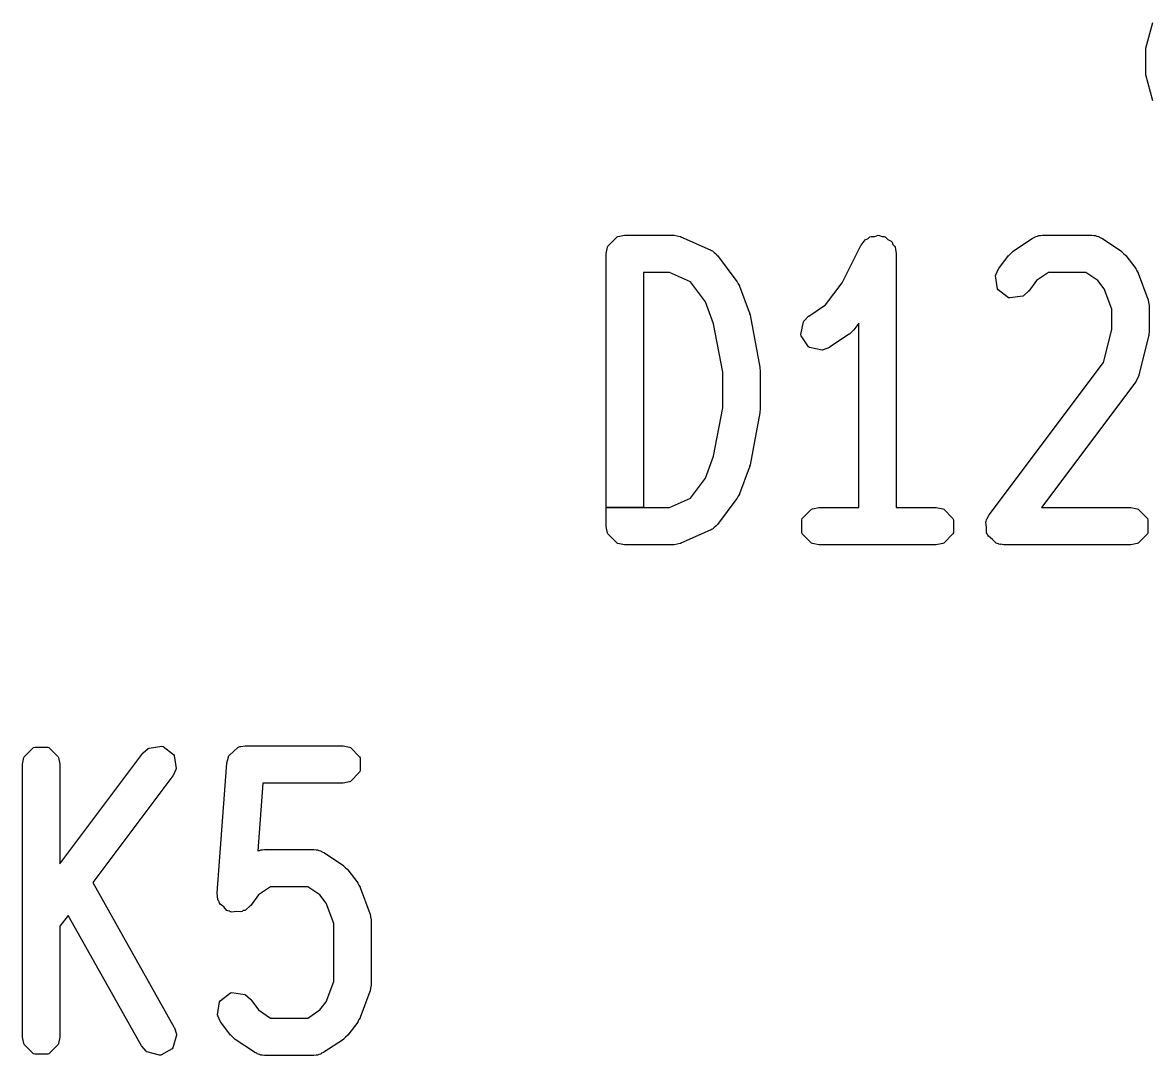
# Model space of a CAD drawing. Header units: millimetres. Extents: x 0 to 98, y 0 to 67.8.
# Drawn here: x 59.002 to 62.313, y 46.83 to 49.865 of the extents above; entities that cross this region are included whole.
import ezdxf

# ---------------------------------------------------------------- set-up
doc = ezdxf.new("R2010")
doc.units = ezdxf.units.MM
doc.layers.add('Edge.Cuts', color=254, linetype='CONTINUOUS', true_color=0xd0d2cd)

msp = doc.modelspace()

# ---------------------------------------------------------------- linework, layer by layer
at = {"layer": 'Edge.Cuts', "linetype": 'CONTINUOUS'}
for p, q in [((62.302567, 49.789158), (62.322836, 49.864805)), ((62.302567, 49.710842), (62.302567, 49.789158)), ((62.322836, 49.635195), (62.302567, 49.710842)), ((60.721698, 49.207775), (60.748758, 49.234835)), ((60.748758, 49.234835), (60.751319, 49.236203)), ((60.751319, 49.236203), (60.770453, 49.240009)), ((60.770453, 49.240009), (60.771428, 49.240105)), ((60.771428, 49.240105), (60.914285, 49.240105)), ((60.914285, 49.240105), (60.915257, 49.24001)), ((60.915257, 49.24001), (60.91579, 49.239905)), ((60.91579, 49.239905), (60.916661, 49.239967)), ((60.916661, 49.239967), (60.925529, 49.237968)), ((60.925529, 49.237968), (60.934395, 49.236203)), ((60.934395, 49.236203), (60.935159, 49.235795)), ((60.935159, 49.235795), (60.935696, 49.235673)), ((60.935696, 49.235673), (60.936623, 49.235365)), ((60.936623, 49.235365), (61.022337, 49.19727)), ((61.486631, 49.229851), (61.491616, 49.234835)), ((61.491616, 49.234835), (61.495151, 49.236299)), ((61.495151, 49.236299), (61.505979, 49.236299)), ((61.505979, 49.236299), (61.516249, 49.239722)), ((61.516249, 49.239722), (61.520066, 49.239451)), ((61.520066, 49.239451), (61.52637, 49.236299)), ((61.52637, 49.236299), (61.533419, 49.236299)), ((61.533419, 49.236299), (61.536955, 49.234835)), ((61.536955, 49.234835), (61.544612, 49.227178)), ((61.970356, 49.231329), (61.976263, 49.233769)), ((61.976263, 49.233769), (61.977331, 49.234836)), ((61.977331, 49.234836), (61.979889, 49.236203)), ((61.979889, 49.236203), (61.984268, 49.237076)), ((61.984268, 49.237076), (61.98839, 49.238776)), ((61.98839, 49.238776), (61.991276, 49.239057)), ((61.991276, 49.239057), (61.992752, 49.238763)), ((61.992752, 49.238763), (61.999025, 49.240009)), ((61.999025, 49.240009), (62, 49.240105)), ((62, 49.240105), (62.142857, 49.240105)), ((62.142857, 49.240105), (62.143832, 49.240009)), ((62.143832, 49.240009), (62.150103, 49.238763)), ((62.150103, 49.238763), (62.151581, 49.239057)), ((62.151581, 49.239057), (62.154468, 49.238776)), ((62.154468, 49.238776), (62.15859, 49.237075)), ((62.15859, 49.237075), (62.162967, 49.236203)), ((62.162967, 49.236203), (62.165527, 49.234835)), ((62.165527, 49.234835), (62.166593, 49.233769)), ((62.166593, 49.233769), (62.172501, 49.231329)), ((60.716524, 49.18608), (60.72033, 49.205214)), ((60.72033, 49.205214), (60.721698, 49.207775)), ((61.410167, 49.099856), (61.465092, 49.209702)), ((61.465092, 49.209702), (61.465614, 49.210532)), ((61.465614, 49.210532), (61.477575, 49.225944)), ((61.477575, 49.225944), (61.479943, 49.227621)), ((61.479943, 49.227621), (61.486631, 49.229851)), ((61.544612, 49.227178), (61.554294, 49.222337)), ((61.554294, 49.222337), (61.556801, 49.219446)), ((61.556801, 49.219446), (61.559029, 49.212761)), ((61.559029, 49.212761), (61.564015, 49.207775)), ((61.564015, 49.207775), (61.565383, 49.205214)), ((61.565383, 49.205214), (61.569189, 49.18608)), ((61.912349, 49.192773), (61.969492, 49.230868)), ((61.969492, 49.230868), (61.970356, 49.231329)), ((62.172501, 49.231329), (62.173365, 49.230868)), ((62.173365, 49.230868), (62.230508, 49.192773)), ((60.716428, 49.185105), (60.716524, 49.18608)), ((60.716428, 48.440105), (60.716428, 49.185105)), ((61.022337, 49.19727), (61.023189, 49.196786)), ((61.023189, 49.196786), (61.02563, 49.195063)), ((61.02563, 49.195063), (61.026182, 49.194984)), ((61.026182, 49.194984), (61.028812, 49.193757)), ((61.028812, 49.193757), (61.033732, 49.189345)), ((61.033732, 49.189345), (61.039128, 49.185537)), ((61.039128, 49.185537), (61.040912, 49.183246)), ((61.040912, 49.183246), (61.04111, 49.18273)), ((61.04111, 49.18273), (61.043337, 49.180733)), ((61.043337, 49.180733), (61.043999, 49.18001)), ((61.043999, 49.18001), (61.101142, 49.10382)), ((61.569189, 49.18608), (61.569285, 49.185105)), ((61.569285, 49.185105), (61.569285, 48.440105)), ((61.870285, 49.141916), (61.898857, 49.18001)), ((61.898857, 49.18001), (61.899519, 49.180733)), ((61.899519, 49.180733), (61.905709, 49.186285)), ((61.905709, 49.186285), (61.91159, 49.192152)), ((61.91159, 49.192152), (61.912349, 49.192773)), ((62.230508, 49.192773), (62.231267, 49.192152)), ((62.231267, 49.192152), (62.237147, 49.186284)), ((62.237147, 49.186284), (62.243338, 49.180733)), ((62.243338, 49.180733), (62.244, 49.18001)), ((62.244, 49.18001), (62.272571, 49.141915)), ((61.861342, 49.123487), (61.869777, 49.141078)), ((61.869777, 49.141078), (61.870285, 49.141916)), ((62.272571, 49.141915), (62.273079, 49.141077)), ((62.273079, 49.141077), (62.276032, 49.134918)), ((62.276032, 49.134918), (62.279637, 49.129106)), ((60.902613, 49.130105), (60.826428, 49.130105)), ((60.826428, 49.130105), (60.826428, 48.440105)), ((60.964584, 49.102564), (60.902613, 49.130105)), ((61.008408, 49.04413), (60.964584, 49.102564)), ((61.101142, 49.10382), (61.10165, 49.102982)), ((61.10165, 49.102982), (61.104603, 49.096823)), ((61.361651, 49.035168), (61.410167, 49.099856)), ((61.8609, 49.120618), (61.861342, 49.123487)), ((61.866311, 49.082734), (61.8609, 49.120618)), ((61.981204, 49.106475), (61.958285, 49.075914)), ((62.016652, 49.130105), (61.981204, 49.106475)), ((62.126205, 49.130105), (62.016652, 49.130105)), ((62.161651, 49.106475), (62.126205, 49.130105)), ((62.179837, 49.082225), (62.161651, 49.106475)), ((62.279637, 49.129106), (62.28007, 49.128227)), ((62.28007, 49.128227), (62.308641, 49.052036)), ((61.104603, 49.096823), (61.108208, 49.091011)), ((61.108208, 49.091011), (61.108641, 49.090132)), ((61.108641, 49.090132), (61.137212, 49.013941)), ((61.868261, 49.079441), (61.866311, 49.082734)), ((61.898875, 49.05648), (61.868261, 49.079441)), ((61.957623, 49.075191), (61.943097, 49.062168)), ((61.958285, 49.075914), (61.957623, 49.075191)), ((62.202142, 49.022749), (62.179837, 49.082225)), ((61.032535, 48.979791), (61.008408, 49.04413)), ((61.312347, 49.002297), (61.361651, 49.035168)), ((61.902582, 49.05553), (61.898875, 49.05648)), ((61.940466, 49.060941), (61.902582, 49.05553)), ((61.943097, 49.062168), (61.940466, 49.060941)), ((62.308641, 49.052036), (62.308893, 49.051088)), ((62.308893, 49.051088), (62.31032, 49.042376)), ((62.31032, 49.042376), (62.312046, 49.0337)), ((62.312046, 49.0337), (62.312142, 49.032724)), ((61.137212, 49.013941), (61.137464, 49.012993)), ((61.137464, 49.012993), (61.138078, 49.009241)), ((61.138078, 49.009241), (61.139497, 49.005707)), ((61.139497, 49.005707), (61.139771, 49.004765)), ((61.139771, 49.004765), (61.168343, 48.852383)), ((61.29778, 48.987895), (61.311589, 49.001676)), ((61.311589, 49.001676), (61.312347, 49.002297)), ((62.202142, 48.963306), (62.202142, 49.022749)), ((62.312142, 49.032724), (62.312142, 48.956534)), ((61.059285, 48.837141), (61.032535, 48.979791)), ((61.288904, 48.947812), (61.296409, 48.985337)), ((61.296409, 48.985337), (61.29778, 48.987895)), ((61.459285, 48.982011), (61.443999, 48.961629)), ((61.459285, 48.440105), (61.459285, 48.982011)), ((61.289647, 48.944058), (61.288904, 48.947812)), ((61.310874, 48.912217), (61.289647, 48.944058)), ((61.430507, 48.948866), (61.373364, 48.910771)), ((61.431266, 48.949487), (61.430507, 48.948866)), ((61.437142, 48.955354), (61.431266, 48.949487)), ((61.443337, 48.960906), (61.437142, 48.955354)), ((61.443999, 48.961629), (61.443337, 48.960906)), ((62.177905, 48.866363), (62.202142, 48.963306)), ((62.3105, 48.943194), (62.281929, 48.828908)), ((62.310643, 48.944165), (62.3105, 48.943194)), ((62.310921, 48.949911), (62.310643, 48.944165)), ((62.312046, 48.955558), (62.310921, 48.949911)), ((62.312142, 48.956534), (62.312046, 48.955558)), ((61.310874, 48.912216), (61.310874, 48.912217)), ((61.314053, 48.910087), (61.310874, 48.912216)), ((61.351578, 48.902582), (61.314053, 48.910087)), ((61.354467, 48.902864), (61.351578, 48.902582)), ((61.372499, 48.91031), (61.354467, 48.902864)), ((61.373364, 48.910771), (61.372499, 48.91031)), ((61.059285, 48.73307), (61.059285, 48.837141)), ((61.168343, 48.852383), (61.168429, 48.851406)), ((61.168429, 48.851406), (61.168382, 48.847275)), ((61.168382, 48.847275), (61.169189, 48.843224)), ((61.169189, 48.843224), (61.169285, 48.842248)), ((61.169285, 48.842248), (61.169285, 48.727962)), ((61.841714, 48.418105), (62.177905, 48.866363)), ((62.272571, 48.809248), (61.995714, 48.440105)), ((62.273082, 48.810092), (62.272571, 48.809248)), ((62.273133, 48.810201), (62.273082, 48.810092)), ((62.273266, 48.810346), (62.273133, 48.810201)), ((62.277351, 48.818994), (62.273266, 48.810346)), ((62.281515, 48.827677), (62.27735, 48.818995)), ((62.27735, 48.818995), (62.277351, 48.818994)), ((62.281544, 48.82787), (62.281515, 48.827677)), ((62.28159, 48.827965), (62.281544, 48.82787)), ((62.281929, 48.828908), (62.28159, 48.827965)), ((61.032536, 48.590417), (61.059285, 48.73307)), ((61.168343, 48.717827), (61.139771, 48.565445)), ((61.168429, 48.718804), (61.168343, 48.717827)), ((61.169189, 48.726986), (61.168382, 48.722937)), ((61.168382, 48.722937), (61.168429, 48.718804)), ((61.169285, 48.727962), (61.169189, 48.726986)), ((61.00841, 48.526083), (61.032536, 48.590417)), ((61.137212, 48.556269), (61.108641, 48.480079)), ((61.137464, 48.557217), (61.137212, 48.556269)), ((61.138078, 48.560971), (61.137464, 48.557217)), ((61.139497, 48.564503), (61.138078, 48.560971)), ((61.139771, 48.565445), (61.139497, 48.564503)), ((60.964583, 48.467648), (61.00841, 48.526083)), ((61.104607, 48.473395), (61.101651, 48.467229)), ((61.108208, 48.479199), (61.104607, 48.473395)), ((61.108641, 48.480079), (61.108208, 48.479199)), ((60.716428, 48.385105), (60.716428, 48.440105)), ((60.716428, 48.440105), (60.826428, 48.440105)), ((60.826428, 48.440105), (60.716428, 48.440105)), ((60.826428, 48.440105), (60.902613, 48.440105)), ((60.902613, 48.440105), (60.964583, 48.467648)), ((61.101142, 48.466391), (61.043999, 48.3902)), ((61.101651, 48.467229), (61.101142, 48.466391)), ((61.322747, 48.436203), (61.341881, 48.440009)), ((61.341881, 48.440009), (61.342856, 48.440105)), ((61.342856, 48.440105), (61.459285, 48.440105)), ((61.569285, 48.440105), (61.685713, 48.440105)), ((61.685713, 48.440105), (61.686688, 48.440009)), ((61.686688, 48.440009), (61.705822, 48.436203)), ((61.995714, 48.440105), (62.257142, 48.440105)), ((62.257142, 48.440105), (62.258117, 48.440009)), ((62.258117, 48.440009), (62.277251, 48.436203)), ((61.291662, 48.404239), (61.293126, 48.407775)), ((61.293126, 48.407775), (61.320186, 48.434835)), ((61.320186, 48.434835), (61.322747, 48.436203)), ((61.705822, 48.436203), (61.708383, 48.434835)), ((61.708383, 48.434835), (61.735443, 48.407775)), ((61.735443, 48.407775), (61.736907, 48.404239)), ((61.83452, 48.404239), (61.835984, 48.407774)), ((61.835984, 48.407774), (61.837269, 48.409061)), ((61.837269, 48.409061), (61.841206, 48.417267)), ((61.841206, 48.417267), (61.841714, 48.418105)), ((62.277251, 48.436203), (62.279812, 48.434835)), ((62.279812, 48.434835), (62.306872, 48.407775)), ((62.306872, 48.407775), (62.308336, 48.404239)), ((60.716524, 48.38413), (60.716428, 48.385105)), ((60.72033, 48.364996), (60.716524, 48.38413)), ((61.022337, 48.37294), (60.936623, 48.334845)), ((61.02319, 48.373425), (61.022337, 48.37294)), ((61.02563, 48.375148), (61.02319, 48.373425)), ((61.026179, 48.375226), (61.02563, 48.375148)), ((61.028812, 48.376454), (61.026179, 48.375226)), ((61.033727, 48.380863), (61.028812, 48.376454)), ((61.039128, 48.384673), (61.033727, 48.380863)), ((61.040913, 48.386965), (61.039128, 48.384673)), ((61.041112, 48.387485), (61.040913, 48.386965)), ((61.043336, 48.389477), (61.041112, 48.387485)), ((61.043999, 48.3902), (61.043336, 48.389477)), ((61.291662, 48.365971), (61.291662, 48.404239)), ((61.736907, 48.404239), (61.736907, 48.365971)), ((61.832328, 48.396807), (61.832769, 48.399676)), ((61.83452, 48.381463), (61.832328, 48.396807)), ((61.832769, 48.399676), (61.83452, 48.403328)), ((61.83452, 48.403328), (61.83452, 48.404239)), ((61.83452, 48.365971), (61.83452, 48.381463)), ((62.308336, 48.404239), (62.308336, 48.365971)), ((60.721698, 48.362435), (60.72033, 48.364996)), ((60.748758, 48.335375), (60.721698, 48.362435)), ((61.293126, 48.362435), (61.291662, 48.365971)), ((61.320186, 48.335375), (61.293126, 48.362435)), ((61.735443, 48.362435), (61.708383, 48.335375)), ((61.736907, 48.365971), (61.735443, 48.362435)), ((61.835984, 48.362435), (61.83452, 48.365971)), ((61.837446, 48.360973), (61.835984, 48.362435)), ((61.83774, 48.358922), (61.837446, 48.360973)), ((61.83969, 48.35563), (61.83774, 48.358922)), ((61.852085, 48.346334), (61.83969, 48.35563)), ((61.863044, 48.335375), (61.852085, 48.346334)), ((62.306872, 48.362435), (62.279812, 48.335375)), ((62.308336, 48.365971), (62.306872, 48.362435)), ((60.751319, 48.334007), (60.748758, 48.335375)), ((60.770453, 48.330201), (60.751319, 48.334007)), ((60.771428, 48.330105), (60.770453, 48.330201)), ((60.914285, 48.330105), (60.771428, 48.330105)), ((60.915262, 48.330201), (60.914285, 48.330105)), ((60.915794, 48.330308), (60.915262, 48.330201)), ((60.916661, 48.330244), (60.915794, 48.330308)), ((60.925498, 48.332238), (60.916661, 48.330244)), ((60.934394, 48.334007), (60.925498, 48.332238)), ((60.935158, 48.334417), (60.934394, 48.334007)), ((60.93569, 48.334536), (60.935158, 48.334417)), ((60.936623, 48.334845), (60.93569, 48.334536)), ((61.322747, 48.334007), (61.320186, 48.335375)), ((61.341881, 48.330201), (61.322747, 48.334007)), ((61.342856, 48.330105), (61.341881, 48.330201)), ((61.685713, 48.330105), (61.342856, 48.330105)), ((61.686688, 48.330201), (61.685713, 48.330105)), ((61.705822, 48.334007), (61.686688, 48.330201)), ((61.708383, 48.335375), (61.705822, 48.334007)), ((61.865605, 48.334007), (61.863044, 48.335375)), ((61.869573, 48.333218), (61.865605, 48.334007)), ((61.870305, 48.332669), (61.869573, 48.333218)), ((61.874012, 48.331719), (61.870305, 48.332669)), ((61.875812, 48.331977), (61.874012, 48.331719)), ((61.884739, 48.330201), (61.875812, 48.331977)), ((61.885714, 48.330105), (61.884739, 48.330201)), ((62.257142, 48.330105), (61.885714, 48.330105)), ((62.258117, 48.330201), (62.257142, 48.330105)), ((62.277251, 48.334007), (62.258117, 48.330201)), ((62.279812, 48.335375), (62.277251, 48.334007)), ((59.007413, 47.707775), (59.034473, 47.734835)), ((59.034473, 47.734835), (59.038009, 47.736299)), ((59.038009, 47.736299), (59.076277, 47.736299)), ((59.076277, 47.736299), (59.079813, 47.734835)), ((59.079813, 47.734835), (59.106873, 47.707775)), ((59.112143, 47.392963), (59.356, 47.718105)), ((59.356, 47.718105), (59.356662, 47.718828)), ((59.356662, 47.718828), (59.371187, 47.731852)), ((59.371187, 47.731852), (59.373818, 47.733079)), ((59.373818, 47.733079), (59.411702, 47.738491)), ((59.411702, 47.738491), (59.415409, 47.737541)), ((59.415409, 47.737541), (59.446024, 47.71458)), ((59.446024, 47.71458), (59.447974, 47.711287)), ((59.447974, 47.711287), (59.453386, 47.673403)), ((59.607692, 47.708981), (59.609248, 47.71143)), ((59.609248, 47.71143), (59.622297, 47.72266)), ((59.622297, 47.72266), (59.634474, 47.734835)), ((59.634474, 47.734835), (59.637032, 47.736203)), ((59.637032, 47.736203), (59.638674, 47.736531)), ((59.638674, 47.736531), (59.641891, 47.737587)), ((59.641891, 47.737587), (59.643416, 47.737473)), ((59.643416, 47.737473), (59.656168, 47.740009)), ((59.656168, 47.740009), (59.657143, 47.740105)), ((59.657143, 47.740105), (59.942857, 47.740105)), ((59.942857, 47.740105), (59.943832, 47.740009)), ((59.943832, 47.740009), (59.962966, 47.736203)), ((59.962966, 47.736203), (59.965527, 47.734835)), ((59.965527, 47.734835), (59.992587, 47.707775)), ((59.002143, 47.685105), (59.002239, 47.68608)), ((59.002143, 46.885105), (59.002143, 47.685105)), ((59.002239, 47.68608), (59.006045, 47.705214)), ((59.006045, 47.705214), (59.007413, 47.707775)), ((59.106873, 47.707775), (59.108241, 47.705214)), ((59.108241, 47.705214), (59.112047, 47.68608)), ((59.112047, 47.68608), (59.112143, 47.685105)), ((59.112143, 47.685105), (59.112143, 47.392963)), ((59.573725, 47.308267), (59.602297, 47.689219)), ((59.602297, 47.689219), (59.602466, 47.690184)), ((59.602466, 47.690184), (59.605949, 47.702711)), ((59.605949, 47.704239), (59.60724, 47.707362)), ((59.605949, 47.702711), (59.605949, 47.704239)), ((59.60724, 47.707362), (59.607692, 47.708981)), ((59.992587, 47.707775), (59.994051, 47.704239)), ((59.994051, 47.704239), (59.994051, 47.665971)), ((59.444, 47.652105), (59.20838, 47.337947)), ((59.444508, 47.652943), (59.444, 47.652105)), ((59.452944, 47.670534), (59.444508, 47.652943)), ((59.453386, 47.673403), (59.452944, 47.670534)), ((59.992587, 47.662435), (59.965527, 47.635375)), ((59.994051, 47.665971), (59.992587, 47.662435)), ((59.708172, 47.630105), (59.693233, 47.430938)), ((59.942857, 47.630105), (59.708172, 47.630105)), ((59.943832, 47.630201), (59.942857, 47.630105)), ((59.962966, 47.634007), (59.943832, 47.630201)), ((59.965527, 47.635375), (59.962966, 47.634007)), ((59.693233, 47.430938), (59.694175, 47.431441)), ((59.694175, 47.431441), (59.698554, 47.432314)), ((59.698554, 47.432314), (59.702676, 47.434014)), ((59.702676, 47.434014), (59.705562, 47.434295)), ((59.705562, 47.434295), (59.707038, 47.434001)), ((59.707038, 47.434001), (59.713311, 47.435247)), ((59.713311, 47.435247), (59.714286, 47.435343)), ((59.714286, 47.435343), (59.857143, 47.435343)), ((59.857143, 47.435343), (59.858118, 47.435247)), ((59.858118, 47.435247), (59.864389, 47.434001)), ((59.864389, 47.434001), (59.865867, 47.434295)), ((59.865867, 47.434295), (59.868754, 47.434014)), ((59.868754, 47.434014), (59.872876, 47.432313)), ((59.872876, 47.432313), (59.877253, 47.431441)), ((59.877253, 47.431441), (59.879813, 47.430073)), ((59.879813, 47.430073), (59.880879, 47.429007)), ((59.880879, 47.429007), (59.886787, 47.426567)), ((59.886787, 47.426567), (59.887651, 47.426106)), ((59.887651, 47.426106), (59.944794, 47.388011)), ((59.944794, 47.388011), (59.945553, 47.38739)), ((59.945553, 47.38739), (59.951433, 47.381522)), ((59.951433, 47.381522), (59.957624, 47.375971)), ((59.957624, 47.375971), (59.958286, 47.375248)), ((59.958286, 47.375248), (59.986857, 47.337153)), ((59.20838, 47.337947), (59.447937, 46.912069)), ((59.730938, 47.325343), (59.69549, 47.301713)), ((59.840491, 47.325343), (59.730938, 47.325343)), ((59.875937, 47.301713), (59.840491, 47.325343)), ((59.986857, 47.337153), (59.987365, 47.336315)), ((59.987365, 47.336315), (59.990318, 47.330156)), ((59.990318, 47.330156), (59.993923, 47.324344)), ((59.993923, 47.324344), (59.994356, 47.323465)), ((59.994356, 47.323465), (60.022927, 47.247274)), ((59.573748, 47.307287), (59.573725, 47.308267)), ((59.576112, 47.287922), (59.573748, 47.307287)), ((59.577285, 47.285267), (59.576112, 47.287922)), ((59.580006, 47.282105), (59.577285, 47.285267)), ((59.580597, 47.277972), (59.580006, 47.282105)), ((59.69549, 47.301713), (59.672571, 47.271152)), ((59.894123, 47.277463), (59.875937, 47.301713)), ((59.582547, 47.274679), (59.580597, 47.277972)), ((59.593398, 47.266541), (59.582547, 47.274679)), ((59.602246, 47.256258), (59.593398, 47.266541)), ((59.605662, 47.254533), (59.602246, 47.256258)), ((59.609823, 47.254222), (59.605662, 47.254533)), ((59.613161, 47.251718), (59.609823, 47.254222)), ((59.616868, 47.250768), (59.613161, 47.251718)), ((59.630293, 47.252687), (59.616868, 47.250768)), ((59.643822, 47.251671), (59.630293, 47.252687)), ((59.643823, 47.251671), (59.643822, 47.251671)), ((59.647458, 47.252867), (59.643823, 47.251671)), ((59.650621, 47.25559), (59.647458, 47.252867)), ((59.654751, 47.256179), (59.650621, 47.25559)), ((59.657383, 47.257406), (59.654751, 47.256179)), ((59.671909, 47.270429), (59.657383, 47.257406)), ((59.672571, 47.271152), (59.671909, 47.270429)), ((59.916428, 47.217987), (59.894123, 47.277463)), ((60.022927, 47.247274), (60.023179, 47.246326)), ((60.023179, 47.246326), (60.024606, 47.237614)), ((59.136261, 47.241788), (59.112143, 47.20963)), ((59.352063, 46.858141), (59.136261, 47.241788)), ((59.916428, 47.047461), (59.916428, 47.217987)), ((60.024606, 47.237614), (60.026332, 47.228938)), ((60.026332, 47.228938), (60.026428, 47.227962)), ((60.026428, 47.227962), (60.026428, 47.037486)), ((59.112143, 47.20963), (59.112143, 46.885105)), ((59.894125, 46.987988), (59.916428, 47.047461)), ((59.582547, 46.990771), (59.613162, 47.013732)), ((59.613162, 47.013732), (59.616869, 47.014682)), ((59.616869, 47.014682), (59.654753, 47.00927)), ((60.022927, 47.018174), (59.994356, 46.941984)), ((60.023179, 47.019122), (60.022927, 47.018174)), ((60.024606, 47.027836), (60.023179, 47.019122)), ((60.026332, 47.03651), (60.024606, 47.027836)), ((60.026428, 47.037486), (60.026332, 47.03651)), ((59.575185, 46.949594), (59.580597, 46.987478)), ((59.580597, 46.987478), (59.582547, 46.990771)), ((59.654753, 47.00927), (59.657384, 47.008043)), ((59.657384, 47.008043), (59.671909, 46.995019)), ((59.671909, 46.995019), (59.672571, 46.994296)), ((59.672571, 46.994296), (59.695489, 46.963739)), ((59.875937, 46.963739), (59.894125, 46.987988)), ((59.575627, 46.946725), (59.575185, 46.949594)), ((59.695489, 46.963739), (59.730939, 46.940105)), ((59.84049, 46.940105), (59.875937, 46.963739)), ((59.584063, 46.929134), (59.575627, 46.946725)), ((59.584571, 46.928296), (59.584063, 46.929134)), ((59.613143, 46.8902), (59.584571, 46.928296)), ((59.730939, 46.940105), (59.84049, 46.940105)), ((59.986857, 46.928296), (59.958287, 46.890201)), ((59.987366, 46.929134), (59.986857, 46.928296)), ((59.990322, 46.9353), (59.987366, 46.929134)), ((59.993923, 46.941104), (59.990322, 46.9353)), ((59.994356, 46.941984), (59.993923, 46.941104)), ((59.002239, 46.88413), (59.002143, 46.885105)), ((59.006045, 46.864996), (59.002239, 46.88413)), ((59.112047, 46.88413), (59.108241, 46.864996)), ((59.112143, 46.885105), (59.112047, 46.88413)), ((59.454457, 46.889727), (59.444139, 46.852876)), ((59.447937, 46.912069), (59.448331, 46.911172)), ((59.448331, 46.911172), (59.454394, 46.892629)), ((59.454394, 46.892629), (59.454457, 46.889727)), ((59.613805, 46.889477), (59.613143, 46.8902)), ((59.619998, 46.883925), (59.613805, 46.889477)), ((59.625876, 46.878058), (59.619998, 46.883925)), ((59.95143, 46.883926), (59.945553, 46.878058)), ((59.957625, 46.889478), (59.95143, 46.883926)), ((59.958287, 46.890201), (59.957625, 46.889478)), ((59.007413, 46.862435), (59.006045, 46.864996)), ((59.034473, 46.835375), (59.007413, 46.862435)), ((59.106873, 46.862435), (59.079813, 46.835375)), ((59.108241, 46.864996), (59.106873, 46.862435)), ((59.352625, 46.857338), (59.352063, 46.858141)), ((59.365323, 46.842527), (59.352625, 46.857338)), ((59.441775, 46.849866), (59.408421, 46.831105)), ((59.444139, 46.852876), (59.441775, 46.849866)), ((59.626635, 46.877437), (59.625876, 46.878058)), ((59.683778, 46.839342), (59.626635, 46.877437)), ((59.944794, 46.877437), (59.887651, 46.839342)), ((59.945553, 46.878058), (59.944794, 46.877437)), ((59.038009, 46.833911), (59.034473, 46.835375)), ((59.076277, 46.833911), (59.038009, 46.833911)), ((59.079813, 46.835375), (59.076277, 46.833911)), ((59.367771, 46.840966), (59.365323, 46.842527)), ((59.404622, 46.830648), (59.367771, 46.840966)), ((59.408421, 46.831105), (59.404622, 46.830648)), ((59.684643, 46.83888), (59.683778, 46.839342)), ((59.690549, 46.836442), (59.684643, 46.83888)), ((59.691616, 46.835375), (59.690549, 46.836442)), ((59.694176, 46.834007), (59.691616, 46.835375)), ((59.698551, 46.833137), (59.694176, 46.834007)), ((59.702675, 46.831434), (59.698551, 46.833137)), ((59.705564, 46.831153), (59.702675, 46.831434)), ((59.707039, 46.831449), (59.705564, 46.831153)), ((59.71331, 46.830201), (59.707039, 46.831449)), ((59.714286, 46.830105), (59.71331, 46.830201)), ((59.857143, 46.830105), (59.714286, 46.830105)), ((59.858119, 46.830201), (59.857143, 46.830105)), ((59.864388, 46.831449), (59.858119, 46.830201)), ((59.865865, 46.831153), (59.864388, 46.831449)), ((59.868755, 46.831435), (59.865865, 46.831153)), ((59.872874, 46.833137), (59.868755, 46.831435)), ((59.877252, 46.834007), (59.872874, 46.833137)), ((59.879814, 46.835376), (59.877252, 46.834007)), ((59.880878, 46.836442), (59.879814, 46.835376)), ((59.886786, 46.83888), (59.880878, 46.836442)), ((59.887651, 46.839342), (59.886786, 46.83888))]:
    msp.add_line(p, q, dxfattribs=at)

doc.saveas('drawing.dxf')
